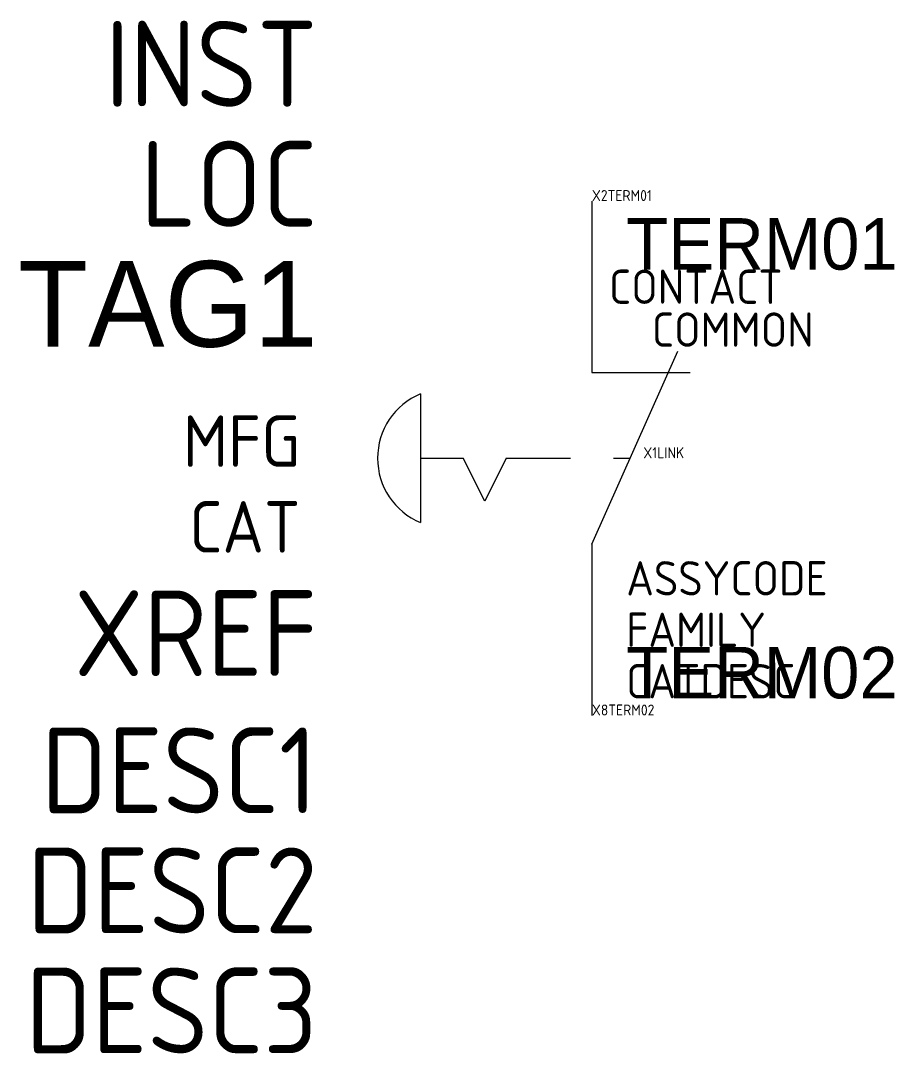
# Model space of a CAD drawing. Extents: x -16.7 to 8.8, y -17.3 to 12.8.
import ezdxf
from ezdxf.enums import TextEntityAlignment as Align

# ---------------------------------------------------------------- set-up
doc = ezdxf.new("R2010")
doc.units = 0
doc.header["$MEASUREMENT"] = 0
doc.styles.add('WD_IEC', font='isocp2.shx', dxfattribs={"width": 0.9, "height": 4})

msp = doc.modelspace()

# ---------------------------------------------------------------- linework, layer by layer
for p, q in [((0, 7.5), (0, 2.5)), ((0, -2.5), (2.5, 3.125)), ((0, 2.5), (2.868, 2.5)), ((-5, 1.875), (-5, -1.875)), ((-5, 0), (-3.75, 0)), ((-3.125, -1.25), (-3.75, 0)), ((-2.5, 0), (-3.125, -1.25)), ((-2.5, 0), (-0.625, 0)), ((0.625, 0), (1.111, 0)), ((0, -2.5), (0, -7.5))]:
    msp.add_line(p, q)
msp.add_arc((-4.219, 0), 2.031, 112.6199, 247.3801)

# ---------------------------------------------------------------- texts
at = {"style": 'WD_IEC'}
for tag, p in [('INST', (-8, 10.25)), ('LOC', (-8, 6.75)), ('DESC1', (-8, -10.35)), ('DESC2', (-8, -13.85)), ('DESC3', (-8, -17.35))]:
    msp.add_attdef(tag, text='', height=2.5, dxfattribs=at).set_placement(p, align=Align.RIGHT)
at = {"style": 'WD_IEC', "flags": 1}
for tag, p, s, height in [('X2TERM01', (0, 7.5), '', 0.32), ('CONTACT', (0.5, 4.5), 'NC', 1), ('COMMON', (1.75, 3.25), '02', 1), ('X1LINK', (1.5, 0), '', 0.32), ('ASSYCODE', (1, -4), '', 1), ('FAMILY', (1, -5.5), 'PB_ACKO', 1), ('CATDESC', (1, -7), '', 1), ('X8TERM02', (0, -7.5), '', 0.32)]:
    msp.add_attdef(tag, p, s, height=height, dxfattribs=at)
for tag, p, s in [('TERM01', (1.001, 5.5), '1'), ('TERM02', (1, -7), '2')]:
    msp.add_attdef(tag, p, s, height=1.5)
msp.add_attdef('TAG1', text='S', height=2.5).set_placement((-8, 3.25), align=Align.RIGHT)
at = {"style": 'WD_IEC', "flags": 9}
for tag, text, p in [('MFG', 'ACKO', (-8.5, -0.25)), ('CAT', 'XB2-BS542', (-8.5, -2.75))]:
    msp.add_attdef(tag, text=text, height=1.5, dxfattribs=at).set_placement(p, align=Align.RIGHT)
at = {"lineweight": 15, "style": 'WD_IEC'}
msp.add_attdef('XREF', text='', height=2.5, dxfattribs=at).set_placement((-8, -6.35), align=Align.RIGHT)

doc.saveas('drawing.dxf')
